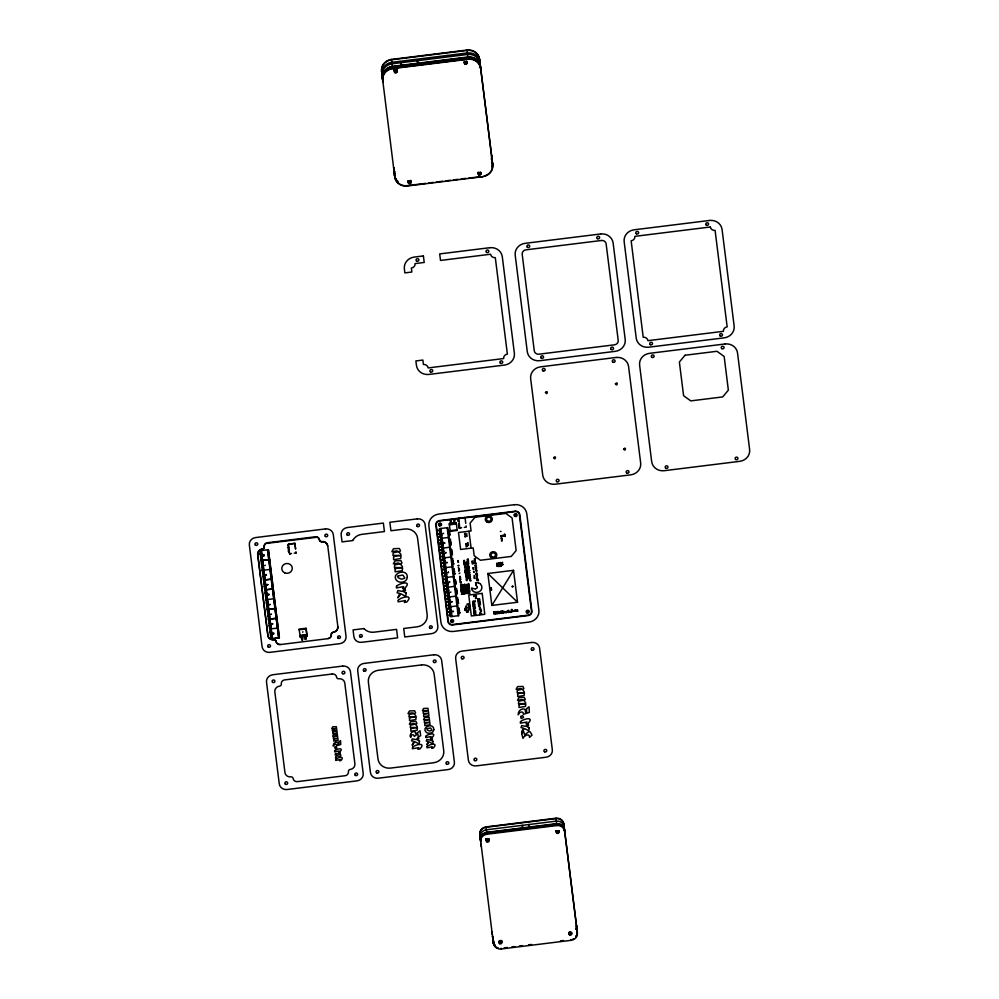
<?xml version="1.0" encoding="UTF-8"?>
<svg xmlns="http://www.w3.org/2000/svg" width="999" height="999" viewBox="0 0 999 999"><rect width="100%" height="100%" fill="white"/><g stroke="black" fill="none" stroke-linecap="round" stroke-linejoin="round"><path stroke-width="1.5" d="M464.61 589.447L465.834 589.273L464.61 589.472M477.023 577.397L477.347 576.785L476.548 576.885M476.248 583.928L475.974 583.091M445.404 553.221L446.066 552.884M447.852 572.789L448.526 572.452M449.075 582.567L449.75 582.23M474.088 576.785L474.762 576.448M451.523 602.122L452.197 601.798M272.015 624.263L272.69 623.95L271.915 624.275M273.239 633.99L273.863 633.766L273.239 634.04M264.673 565.571L265.334 565.259M267.033 584.977L267.744 584.765M268.344 594.917L269.006 594.605M269.568 604.707L270.242 604.383L269.468 604.72M287.962 547.265L288.624 546.952L287.849 547.277M439.76 537.25L439.91 536.575L440.222 537.187M440.984 547.04L441.133 546.353L441.446 546.977M442.207 556.818L442.357 556.143L442.669 556.768M443.431 566.595L443.581 565.921L443.893 566.545M444.742 576.373L444.892 575.686L445.204 576.311M445.954 586.101L446.103 585.414L446.428 586.038M447.19 595.928L447.34 595.254L447.652 595.879M448.389 605.556L448.551 604.882L448.863 605.506M449.637 615.496L449.787 614.81L450.099 615.434M480.132 609.465L480.294 608.778L480.606 609.402M479.595 614.572L479.745 613.898L480.057 614.522M481.006 611.038L481.168 610.352L481.481 610.976M480.806 613.761L481.131 614.385L481.281 613.711M500.924 535.539L501.486 535.476M501.973 563.099L502.622 562.924M500.936 611.987L501.548 611.95M509.865 611.238L510.439 611.163M513.498 611.438L514.073 611.376M516.858 609.927L517.507 609.752M516.982 610.439L517.594 610.401M496.69 563.661L497.34 563.711M470.042 580.931L470.954 580.869M268.244 594.929L268.968 594.642M475.137 596.153L475.049 595.491M463.161 593.244L464.123 593.056M305.195 638.324L305.219 637.837M459.89 578.683L459.715 578.921M268.244 594.155L268.943 593.993M467.345 604.707L467.619 604.67M468.269 612.062L468.531 612.025M450.499 541.695L450.162 541.733M454.17 571.041L453.846 571.078M458.953 571.166L458.778 571.416M504.932 535.202L504.408 535.077M464.323 561.301L464.61 561.6M465.184 565.734L464.398 565.546M468.768 563.074L467.744 563.336M467.42 569.979L466.72 569.68M468.806 566.57L468.206 566.645M466.908 577.534L465.846 577.147M467.182 579.682L466.121 579.295M467.057 580.694L466.271 580.506M468.319 577.572L467.669 577.235M475.499 563.074L476.223 563.436L474.762 563.111L475.561 563.511M470.379 579.57L469.73 579.22M475.636 573.851L476.96 573.051M476.835 579.183L477.047 579.795L477.372 579.12M445.691 552.584L445.704 552.397M466.496 545.267L465.971 545.142M464.735 562.961L464.036 562.662M472.952 562.262L472.24 562M474.513 560.551L474.725 561.163L475.037 560.489M491.62 590.297L490.909 590.034M499.1 611.962L499.725 611.6M506.318 611.7L506.418 612.737M503.146 535.414L502.622 535.289M464.647 570.392L465.634 569.792M466.995 571.403L467.594 571.328M467.27 576.898L468.269 576.311M469.305 575.024L469.955 575.362M475.374 561.013L474.438 560.564M477.559 578.458L476.885 577.922L476.76 578.558M468.444 607.929L469.43 607.33M467.532 611.613L468.194 611.213M444.605 542.857L444.093 542.732M458.666 523.663L458.691 523.876M459.278 526.136L458.578 525.874M459.465 527.572L458.753 527.31M452.747 559.103L453.009 558.816M448.464 571.99L448.151 572.177M465.372 534.915L464.66 534.665M465.459 537.025L464.935 536.9M465.546 536.351L464.835 536.088M458.017 565.609L458.678 565.209M457.892 598.026L457.23 598.164M453.346 611.263L452.634 611.013M472.702 561.688L472.177 561.563M473.101 563.498L472.39 563.249M458.966 608.016L458.454 607.892M473.976 577.809L474.637 577.41M464.772 609.44L465.434 609.04M477.709 579.645L476.773 579.195M475.561 611.488L475.849 611.363M465.422 572.989L466.083 573.339M300.399 637.012L299.013 629.133L306.106 628.246L307.093 636.163L300.1 636.912M477.272 587.662L477.06 587.961A2.96 2.76 -6.6 0 1 475.636 588.711M491.845 605.431L513.536 570.317L487.849 573.501L491.845 605.431L517.532 602.247L513.536 570.317M475.649 585.202L475.911 584.802A3.359 3.134 -6.6 0 0 476.148 584.303M266.371 574.687L266.171 574.4M438.573 533.491L438.648 534.078M439.797 543.281L439.872 543.868M442.944 562.749L443.381 563.286M471.865 561.201L472.927 561.063M446.715 592.132L447.152 592.682M473.239 563.773L472.202 563.873M474.413 602.847L474.475 603.433M479.483 598.851L479.92 599.4M474.6 609.552L475.049 610.089M480.107 603.821L480.544 604.37M475.861 614.435L475.936 615.034M474.25 596.415L474.175 595.829M468.531 605.032L469.393 604.932M273.164 633.591L273.801 633.104L273.127 633.141M439.248 533.404L439.323 534.003M439.085 536.738L439.523 537.275M440.309 546.528L440.746 547.065M441.533 556.306L441.97 556.855M442.757 566.083L443.194 566.633M444.068 575.861L444.505 576.398M445.279 585.576L445.729 586.126M460.502 578.196L459.84 578.309M446.516 595.416L446.953 595.966M467.37 574L468.269 573.938M499.7 611.863L499.163 612.499L499.725 612.137M447.714 605.044L448.164 605.581M448.963 614.984L449.4 615.521M465.534 608.141L464.872 608.254M465.746 610.164L465.109 610.239M466.908 609.19L466.233 609.24M473.738 602.934L473.813 603.521M473.951 604.582L474.026 605.182M479.433 608.953L479.508 609.54M480.694 608.791L480.769 609.39M480.332 610.526L480.781 611.063M476.461 596.203L476.373 595.554M263.399 555.919L264.148 555.794L263.486 556.106M267.045 584.952L267.744 584.865M270.717 614.298L271.466 614.173L270.791 614.485M475.874 570.916L476.436 571.665L477.085 570.829M501.186 537.649L501.76 537.587M463.823 560.988L464.46 560.389M461.126 585.202L461.488 586.051M464.26 590.309L461.938 590.584M458.553 569.33L459.378 568.656M459.09 573.638L459.915 572.976M459.852 579.695L460.676 579.033M459.94 580.382L460.764 579.707M258.279 552.909L258.242 552.31M437.862 530.781L437.724 530.457M439.023 540.609L438.948 540.234M440.309 550.349L440.172 550.024M441.533 560.127L441.396 559.79M442.782 569.929L442.707 569.555M444.068 579.657L443.931 579.333M445.304 589.51L445.154 589.185M302.485 639.922L302.197 639.472M446.428 599.075L446.353 598.701M447.739 608.978L447.602 608.641M480.082 612.837L480.007 612.462M506.406 612.387L507.042 612.375M288.948 550.374L288.174 549.8M288.399 550.224L289.036 550.624M267.008 584.54L267.757 584.552M451.111 549.313L451.835 549.388M446.541 562.35L447.265 562.425M302.572 638.024L301.361 637.861L302.61 637.961M465.372 589.66L465.322 589.972M461.788 589.223L461.95 590.047M451.073 519.817L450.062 520.279L451.148 520.467M459.115 524.55L458.441 524.85L459.165 524.987M465.209 533.329L464.535 533.641L465.259 533.766M465.846 544.143L466.521 543.843L465.796 543.706M466.783 545.916L466.108 546.228L466.833 546.353M464.21 564.06L465.222 563.611L464.123 563.411M465.609 566.733L464.597 567.182L465.684 567.382M466.658 575.162L465.659 575.611L466.745 575.811M466.87 576.411L466.071 576.123M517.694 610.951L517.02 611.263L517.744 611.388M288.424 551.548L289.111 551.236M304.945 637.25L306.006 636.788L305.269 637.287L306.169 637.512L304.957 637.399M473.826 601.211L474.3 601.748M480.482 614.148L480.257 614.185M466.471 589.685L468.893 588.336L467.395 588.224M461.55 588.736L460.826 589.672M468.007 589.123L467.282 589.385M302.56 640.072L301.698 640.009L302.11 639.397M468.606 588.898L469.393 587.936L467.47 587.737M502.047 539.348L501.398 539.835L502.11 539.91M467.994 585.364L466.446 585.689M475.437 582.767L475.961 583.079M463.386 592.419L461.463 594.105M289.248 551.935L288.649 552.322M306.193 638.386L305.294 638.423M475.724 582.692L476.236 582.617A5.395 5.032 -6.6 0 1 477.31 582.617L478.359 582.829M461.75 588.686L464.06 588.399L462.974 589.06M461.75 586.051L462.862 586.438A1.911 1.786 -6.6 0 0 463.261 586.251L463.299 584.59M462.1 584.378L461.001 584.652A1.349 1.261 -6.6 0 0 460.576 584.964L460.789 586.388M466.058 587.062L467.37 586.638L466.645 586.238M462.724 589.098L462.137 589.173M463.261 594.155L464.185 593.331M463.848 594.08L464.76 593.943L463.798 592.37M468.444 593.518L470.054 593.306L468.618 592.095L469.83 591.42L466.658 591.82L468.119 592.157L467.07 593.681M382.904 82.205L381.606 71.229A11.276 10.514 -6.6 0 1 391.483 59.403L467.033 50.037A11.276 10.514 -6.6 0 1 479.532 59.091L491.658 155.969A11.276 10.514 -6.6 0 1 491.483 159.403M382.667 80.469A11.276 10.514 -6.6 0 1 392.557 68.644L468.106 59.278A11.276 10.514 -6.6 0 1 480.606 68.332L479.532 59.091M402.822 185.377A11.276 10.514 -6.6 0 0 407.205 185.639L425.711 183.354M428.796 182.967L433.416 182.392M436.501 182.005L442.669 181.244M445.754 180.869L450.374 180.295M453.459 179.907L458.091 179.333M461.176 178.958L465.796 178.384M468.881 177.997L482.804 176.661L407.255 186.026A11.276 10.514 -6.6 0 1 394.755 176.973L381.606 71.229M457.692 518.831L458.391 518.743M454.757 520.491L453.783 521.178M458.578 520.204L457.904 520.541M450.299 522.227L451.098 522.127M458.703 521.228L457.992 521.216M289.423 553.221L290.297 553.858L289.598 553.858L288.436 544.18L294.905 543.344L295.592 549.125L294.955 543.369M288.524 544.205L294.88 543.419M449.388 524.8L456.381 523.938M268.306 549.687L259.852 550.774L270.954 638.885L279.258 637.724L268.381 549.75L279.408 637.774L272.34 638.711M260.027 551.048L261.276 550.886M260.04 551.173L261.301 551.023M439.523 528.971L440.921 528.796M258.304 552.647L258.242 553.034M461.613 527.734L459.79 527.959L458.591 518.369L465.034 517.569L465.746 523.314M464.335 527.397L466.233 527.16L466.071 525.924M458.853 528.121L460.402 528.009M260.352 553.658L261.613 553.496M260.364 553.783L261.626 553.633M439.847 531.58L441.246 531.406M288.973 550.536L288.636 550.574M260.427 554.308L261.688 554.145M448.826 530.993L449.15 530.944M450.124 530.669L457.117 529.807M260.452 554.433L261.701 554.283M439.935 532.23L441.333 532.055M448.863 531.293L449.562 531.206M448.938 531.955L449.275 531.905M263.386 555.344L264.036 555.269M448.988 532.355L449.687 532.267M443.631 533.316L442.957 533.653M260.751 556.918L262.038 556.893M440.259 534.84L441.658 534.665M289.685 553.796L291.496 553.496M294.218 553.159L296.116 552.996M260.839 557.567L262.1 557.417M260.851 557.692L262.113 557.542M440.347 535.489L441.745 535.314M450.062 535.252L449.325 535.027M467.082 533.966L466.371 533.891M261.164 560.177L262.437 560.152M440.671 538.099L439.485 528.646L447.877 527.609L458.891 615.646L450.499 616.683L440.709 538.436L442.07 537.924L440.884 528.471M261.201 560.501L269.455 559.477M261.226 560.626L269.48 559.615M440.709 538.436L449.1 537.387M466.296 535.264L466.57 535.227M261.251 560.826L262.525 560.801M440.746 538.761L442.145 538.586M501.061 531.493L500.337 531.418M466.645 536.138L467.345 536.051M441.071 541.371L442.47 541.196M261.651 564.085L262.937 564.06M441.158 542.02L442.557 541.845M450.049 540.771L450.374 540.734M450.087 541.083L450.786 540.996M440.884 543.081L440.559 543.718M450.212 542.145L450.911 542.057M503.384 535.664L502.722 536.001L503.434 536.038M444.842 543.106L444.18 543.444M261.988 566.695L263.237 566.545M262 566.833L263.261 566.67M441.483 544.63L442.882 544.455M441.558 545.279L442.957 545.104M468.181 542.707L467.457 542.632M451.286 545.029L450.549 544.817M467.395 543.993L467.657 543.968M468.381 544.255L467.657 544.18M262.387 569.954L263.649 569.805M262.412 570.092L263.661 569.929M441.883 547.889L443.281 547.714M262.425 570.279L270.704 569.393M441.933 548.214L450.324 547.177M262.475 570.604L263.736 570.454L262.487 570.741M441.97 548.538L443.369 548.364M262.799 573.214L264.073 573.189M442.295 551.148L443.693 550.973M262.874 573.863L264.136 573.713M451.273 550.561L451.598 550.511M262.899 574L264.161 573.838M442.382 551.798L443.781 551.623M451.311 550.861L452.01 550.786M451.386 551.523L451.723 551.473M266.308 574.825L265.896 574.862M441.783 552.897L442.157 553.234M451.436 551.923L452.135 551.835M263.212 576.473L264.485 576.448M442.707 554.408L444.105 554.233M263.286 577.135L264.56 577.11M442.782 555.057L444.18 554.882M452.51 554.82L451.773 554.595M263.611 579.732L264.872 579.582M263.636 579.87L264.885 579.707M443.106 557.667L444.505 557.492M263.661 580.069L271.915 579.045L263.674 580.194M443.156 557.991L451.548 556.955M263.711 580.519L264.972 580.369M443.194 558.316L444.592 558.154M264.023 583.004L265.284 582.842M264.036 583.129L265.297 582.966M443.519 560.926L444.917 560.751M264.111 583.653L265.359 583.491M452.497 560.327L452.822 560.289M264.123 583.778L265.384 583.628M443.606 561.575L445.005 561.413M452.535 560.639L453.234 560.551M452.609 561.288L452.947 561.251M475.586 558.404L474.238 558.953L475.062 558.466M442.669 562.712L442.382 563.386M458.354 560.676L457.679 560.739M452.659 561.7L453.359 561.613M458.391 561.026L457.717 561.076M447.29 562.674L446.628 562.999M474.363 559.939L475.299 559.827M264.435 586.263L265.684 586.101M264.448 586.388L265.709 586.238M443.931 564.185L445.329 564.01M458.566 562.387L457.842 562.325M264.51 586.913L265.771 586.75M463.986 562.25L464.585 562.599M264.523 587.037L265.784 586.888M444.006 564.847L445.404 564.672M468.631 561.9L467.52 561.575M464.085 563.086L464.785 562.999M453.733 564.585L452.997 564.373M264.835 589.522L266.109 589.497M264.885 589.847L273.139 588.823M444.343 567.444L445.741 567.282M458.991 565.809L458.266 565.734M264.897 589.972L273.152 588.948M444.38 567.782L452.772 566.733M467.207 564.997L466.096 564.66M264.922 590.172L266.196 590.147M444.418 568.106L445.816 567.932M476.436 565.109L475.012 565.097M458.266 567.594L458.529 567.569M500.099 562.612L500.799 562.524M502.547 562.275L501.96 562.724M467.807 566.695L468.856 566.558M467.457 567.045L466.458 567.12M496.59 563.386L497.29 563.299M468.219 567.107L468.918 567.02M459.315 568.443L458.603 568.381M444.742 570.716L446.141 570.541M468.294 567.719L468.993 567.632M498.489 564.135L499.188 564.048M475.287 567.27L476.211 567.157M498.526 564.447L499.288 564.785L498.588 564.872M500.299 564.223L501.061 564.572L500.362 564.66M265.334 593.431L266.608 593.406M444.83 571.366L446.228 571.191M453.721 570.117L454.058 570.079M466.595 568.656L467.295 568.581M469.405 568.144L468.331 568.044M472.727 567.807L472.989 567.769M453.758 570.429L454.458 570.342M467.719 569.093L466.633 568.993M476.773 567.844L475.337 567.707M443.981 572.477L443.693 573.139M453.896 571.49L454.595 571.403M475.449 568.631L476.411 568.706L475.524 569.193M444.43 572.827L444.667 573.051M466.77 570.104L467.47 570.017M473.176 569.48L473.876 569.405M466.096 570.641L465.034 570.629M265.659 596.041L266.92 595.879M265.672 596.166L266.933 596.016M445.154 573.975L446.553 573.801M464.81 571.703L465.821 571.291L465.209 571.653M265.734 596.69L266.995 596.54M265.759 596.828L267.008 596.665M445.229 574.625L446.628 574.45M464.922 572.577L465.934 572.177L465.322 572.527M465.322 573.001L466.021 572.914M454.957 574.375L454.22 574.15M469.992 572.802L468.918 572.702M474.25 572.415L473.988 572.439M266.059 599.3L267.32 599.138M266.084 599.425L267.345 599.275M445.566 577.235L446.965 577.06M266.109 599.625L274.375 598.738M445.604 577.559L453.996 576.523M468.793 574.612L469.805 574.2L469.193 574.562M467.395 575.037L468.444 574.912M445.641 577.884L447.04 577.709M469.205 575.037L469.905 574.949M459.615 576.448L460.314 576.361M476.186 574.475L477.122 574.363M465.746 576.311L466.446 576.223M467.52 576.023L468.456 575.436L468.019 575.961M477.672 575.049L476.236 574.912M473.951 575.636L474.65 575.549M459.765 577.634L460.464 577.547M460.502 577.909L459.79 577.909M470.467 576.573L469.393 576.573M266.471 602.559L267.744 602.534M467.719 577.647L468.419 577.559M445.966 580.494L447.365 580.319M467.782 578.121L468.481 578.034M266.558 603.209L267.807 603.059M454.945 579.895L455.282 579.857M266.571 603.346L267.832 603.184M446.053 581.143L447.452 580.968M469.605 578.196L470.304 578.109M454.982 580.207L455.681 580.119M467.857 578.721L468.906 578.596M470.716 578.621L469.642 578.521M474.275 578.309L474.975 578.221M455.069 580.856L455.394 580.819M445.204 582.255L444.917 582.917M455.119 581.268L455.819 581.181M476.236 578.633L477.634 578.458M469.78 579.645L470.479 579.557M445.517 582.867L445.604 582.205M460.039 581.73L460.739 581.643M266.883 605.819L268.157 605.794M446.378 583.753L447.777 583.578M461.014 581.98L460.302 581.98M461.063 582.355L460.339 582.28M266.958 606.468L268.232 606.443M476.948 580.556L478.346 580.382M446.453 584.403L447.864 584.228M460.439 583.029L461.138 582.941M456.193 584.165L455.444 583.94M267.282 609.078L268.544 608.928M267.307 609.215L268.569 609.053M446.79 587.012L448.189 586.838M267.332 609.402L275.587 608.379M267.345 609.54L275.599 608.516M446.828 587.337L455.219 586.301M465.971 584.939L468.506 584.627C469.293 586.713 468.706 581.905 468.444 584.115L465.759 584.702M267.37 609.727L268.644 609.702M446.865 587.662L448.264 587.487M462.425 585.976L463.224 585.414L462.549 584.927M267.695 612.337L268.956 612.187M267.707 612.474L268.968 612.312M447.19 590.272L448.588 590.097M267.782 612.999L269.043 612.837M267.794 613.124L269.056 612.974M447.277 590.921L448.676 590.746M456.168 589.685L456.506 589.635M464.71 588.698L465.659 587.849L464.585 588.686M456.206 589.997L456.905 589.909M456.293 590.646L456.618 590.596M462.699 589.972L462.013 590.047M462.949 589.934L464.298 590.284M456.343 591.046L457.043 590.958M450.974 592.007L450.299 592.345M268.107 615.596L269.368 615.446M491.358 587.999L490.646 587.924M268.119 615.734L269.38 615.571M447.602 593.531L449.001 593.356M490.709 588.448L491.383 588.211M268.182 616.258L269.443 616.096M268.207 616.383L269.468 616.233M447.689 594.18L449.088 594.018M491.458 588.736L490.734 588.673M512.824 586.513L512.162 586.85L512.874 586.888M457.417 593.943L456.668 593.718M268.519 618.868L269.792 618.831M268.556 619.193L276.81 618.169M448.014 596.79L449.413 596.615M268.569 619.318L276.823 618.294M448.052 597.115L456.443 596.078M268.594 619.517L269.855 619.355M268.606 619.642L269.867 619.492M448.089 597.439L449.488 597.277M475.711 595.953L475.674 595.641M268.918 622.127L270.192 622.102M448.414 600.049L449.812 599.875M457.367 599.25L457.704 599.213M269.006 622.777L270.279 622.752M457.405 599.562L458.104 599.475M448.501 600.711L449.9 600.536M476.473 597.777L476.148 598.413M457.492 600.212L457.817 600.174M457.542 600.624L458.241 600.536M479.208 598.826L478.883 599.462M269.33 625.386L270.592 625.224M269.343 625.511L270.604 625.362M448.826 603.309L450.224 603.146M448.913 603.97L450.312 603.796M473.563 601.211L473.638 601.86M474.862 601.048L474.937 601.698M479.42 600.486L479.095 601.123M458.616 603.508L457.867 603.284M480.094 601.061L479.72 600.724M479.632 602.135L479.408 602.822M269.742 628.646L270.991 628.483M466.945 604.158L467.544 604.083M269.755 628.771L271.016 628.621M449.238 606.58L450.636 606.405M479.945 602.759L480.019 602.085M269.78 628.97L278.047 628.071M449.275 606.905L457.667 605.856M449.313 607.23L450.711 607.055M475.037 604.383L474.75 605.057M465.846 606.193L466.545 606.106M468.568 606.068L469.617 605.943M466.595 606.455L465.884 606.443M474.575 606.131L474.25 606.768M466.009 607.404L466.758 607.754L466.058 607.842M468.693 607.042L469.63 606.455L469.193 606.992M270.142 631.905L271.403 631.743M270.167 632.03L271.416 631.88M449.637 609.84L451.036 609.665M467.282 607.679L467.607 607.629M270.23 632.554L271.491 632.404M458.616 609.19L458.941 609.153M270.242 632.692L271.503 632.529M449.725 610.489L451.123 610.314M458.653 609.502L459.353 609.415M464.71 608.878L465.409 608.791M468.843 608.254L469.555 608.316L468.893 608.678M474.787 607.779L474.575 608.466M475.449 607.704L475.162 608.366M299.2 629.745L306.081 629.02M458.728 610.152L459.065 610.114M468.956 609.14L469.655 609.053M458.778 610.551L459.478 610.476M453.421 611.575L452.747 611.912M469.031 609.752L470.079 609.615M465.859 610.526L465.147 610.526M467.107 610.514L466.833 610.551M270.554 635.164L271.828 635.139M450.049 613.099L451.448 612.924M270.642 635.814L271.915 635.789M450.137 613.748L451.536 613.573M466.545 611.788L467.307 612.137L466.608 612.225M459.852 613.448L459.115 613.224M475.736 612.712L475.974 612.936M270.966 638.423L272.215 638.274M270.979 638.561L272.24 638.398M450.462 616.358L451.86 616.183M299.937 635.614L306.793 634.765M299.962 635.739L306.818 634.889M511.388 609.502L512.087 609.415M497.902 611.388L497.252 611.85M500.774 611.188L501.473 611.101M475.611 614.41L475.324 615.072M507.892 610.439L508.591 610.352M497.29 612.162L497.989 612.075M501.535 611.638L500.799 611.413M493.781 612.949L494.48 612.862L493.731 612.574M506.218 611.438L506.918 611.351M493.818 613.249L494.517 613.161M495.591 613.036L496.266 612.787L495.604 613.698M497.365 612.812L498.051 612.574L497.377 613.473M515.834 610.489L515.172 610.951M502.734 612.399L503.434 612.312M502.772 612.712L503.521 613.061L502.822 613.149M508.091 612.05L508.853 612.399L508.154 612.487M515.521 611.313L515.884 611.176M493.931 614.148L494.63 614.073M495.704 613.935L496.403 613.848M497.477 613.711L498.176 613.623M499.263 613.498L499.962 613.411M501.036 613.274L501.735 613.186M505.294 612.837L504.557 612.612M511.7 612.05L512.037 612M563.773 823.875L564.622 831.205A7.043 6.568 -6.6 0 0 556.805 825.561L486.863 834.227A7.043 6.568 -6.6 0 0 480.681 841.62L479.832 834.277A7.043 6.568 -6.6 0 1 486.014 826.897L555.956 818.218A7.043 6.568 -6.6 0 1 563.773 823.875L576.848 928.508A7.043 6.568 -6.6 0 1 576.898 929.37M504.183 947.851L507.217 947.477M511.788 946.915L514.822 946.54M519.393 945.966L522.427 945.591M528.508 944.842L531.555 944.467M560.451 940.883L563.486 940.509M479.832 834.277L493.419 943.343A7.043 6.568 -6.6 0 0 501.223 948.988L571.178 940.321A7.043 6.568 -6.6 0 0 577.36 932.929L576.51 925.598A7.043 6.568 -6.6 0 1 575.973 928.97M462.187 594.293L461.488 594.305M305.257 637.824L306.268 638.299M301.523 638.473L302.685 638.91M302.66 639.06L301.498 638.636M466.333 587.287L469.218 586.5M466.62 591.233L469.755 590.846C469.855 589.11 467.944 590.072 467.932 590.559L466.421 589.86L466.57 591.096M280.344 644.43L280.182 644.442A3.946 3.684 -6.6 0 1 275.986 641.42A2.023 1.886 -6.6 0 0 273.738 639.785A5.37 5.007 -6.6 0 1 267.907 636.101L257.667 554.657A5.432 5.057 -6.6 0 1 262.362 548.975A2.048 1.911 -6.6 0 0 263.948 547.927L264.148 546.815A3.896 3.634 -6.6 0 1 267.607 542.707L315.347 536.788A3.946 3.684 -6.6 0 1 319.543 539.947L319.63 540.309A2.023 1.886 -6.6 0 0 321.79 541.57A5.382 5.02 -6.6 0 1 327.759 545.966L337.862 626.71A5.432 5.057 -6.6 0 1 333.167 632.379A2.048 1.911 -6.6 0 0 331.393 634.54A3.896 3.634 -6.6 0 1 327.934 638.661L280.195 644.58A3.809 3.546 -6.6 0 1 276.124 641.383L275.637 640.334A2.173 2.023 -6.6 0 0 273.751 639.647A5.245 4.883 -6.6 0 1 267.919 635.376L257.804 554.645A5.307 4.958 -6.6 0 1 257.992 552.672L259.091 550.799A5.307 4.958 -6.6 0 1 262.425 549.088A2.185 2.035 -6.6 0 0 263.836 548.326L264.061 547.989A2.185 2.035 -6.6 0 0 264.285 546.828A3.759 3.496 -6.6 0 1 265.859 543.468L317.232 537.212A3.809 3.559 -6.6 0 1 319.405 539.972A2.16 2.023 -6.6 0 0 321.79 541.708M475.024 588.761L475.087 588.761A3.884 3.621 -6.6 0 0 475.536 588.723M461.7 586.625L461.001 586.5M461.763 590.584L460.851 589.885M474.65 588.748L474.388 588.736A5.295 4.933 -6.6 0 1 472.09 587.974M468.356 585.327L469.13 585.926M466.221 587.612L467.32 587.724L466.421 587.637M288.424 551.635L289.161 551.773M464.972 570.117L465.696 570.267M476.061 573.476L477.035 573.676M467.594 576.623L468.319 576.773M468.768 607.654L469.493 607.804M466.595 586.226L465.934 586.038M499.075 563.399L498.489 563.848M496.79 564.685L497.377 564.235M512.175 610.377L511.588 610.826M508.016 611.088L508.591 610.639M472.827 601.61L472.527 601.336M479.495 604.308L479.632 603.821M479.695 605.968L479.845 605.469M474.9 606.555L475.049 606.068M447.29 602.147L447.427 601.648M474.862 611.613L475 611.126M475.074 613.261L475.212 612.774M302.734 632.242L302.947 631.743M441.108 553.458L441.246 552.971M446.103 592.619L446.241 592.132M288.062 547.976L288.748 547.952L288.037 547.927M287.687 545.279L288.449 545.491L287.637 545.367M463.761 560.476L464.523 560.901M479.695 583.428L479.345 583.229A5.295 4.933 -6.6 0 0 478.346 582.804M475.861 585.451L476.336 585.801A10.614 9.903 -6.6 0 1 476.935 586.313L477.36 586.925M453.608 568.968L454.233 568.568M501.635 541.196L502.222 540.771M501.198 566.008L500.624 566.458M451.536 601.623L452.16 601.548M302.36 637.649L301.548 637.999M466.233 546.965L466.858 546.565M464.785 568.294L465.734 567.707M449.038 582.005L449.662 581.605M456.056 588.561L456.73 588.511M272.652 623.676L272.003 623.726M504.57 535.876L505.169 535.464M497.015 566.458L497.602 566.008M512.125 586.288L512.749 585.889M450.299 521.428L451.186 520.791M479.995 583.628L480.594 584.153A5.295 4.933 -6.6 0 1 474.175 591.908L473.926 591.758A5.42 5.057 -6.6 0 1 473.264 591.321L472.215 590.197A5.42 5.057 -6.6 0 1 471.603 588.998M487.849 573.501L517.532 602.247M468.519 569.105L469.068 568.668M477.222 575.736L476.486 576.323M468.094 565.809L468.656 565.359M466.396 566.695L466.958 566.246M465.534 574.25L466.083 573.813M454.845 521.528L454.308 521.728M467.307 559.415L468.181 558.741M465.871 562.512L466.758 561.825M468.256 610.102L467.669 610.564M458.254 600.911L457.667 601.361M459.49 610.851L458.903 611.301M498.838 566.67L499.425 566.221M473.663 567.969L473.076 568.431M474.075 571.266L473.489 571.715M449.7 532.642L449.113 533.091M450.924 542.432L450.337 542.882M452.147 552.21L451.573 552.659M453.371 561.987L452.797 562.437M454.607 571.778L454.021 572.227M455.831 581.555L455.219 582.642M457.055 591.333L456.468 591.783M502.847 564.697L502.26 565.147M500.799 562.799L500.212 563.261M514.023 610.751L513.436 611.201M503.309 611.663L502.722 612.112M468.668 586.063L467.757 586.313M471.64 589.023L471.653 589.048A6.331 5.907 -6.6 0 1 471.516 588.586L471.466 588.286M466.183 588.074L466.97 588.96L466.371 589.572M464.922 587.25L464.81 585.801M464.947 587.362L464.585 584.065L464.747 585.814M465.734 593.643L465.372 590.347L465.534 592.095M469.155 586.038L469.23 586.663M482.804 176.661A11.276 10.514 -6.6 0 0 492.682 164.835L479.87 62A11.276 10.514 -6.6 0 0 467.37 52.959L391.82 62.313A11.276 10.514 -6.6 0 0 381.943 74.138M577.36 932.929L564.398 829.307A7.043 6.568 -6.6 0 0 556.593 823.663L486.638 832.329A7.043 6.568 -6.6 0 0 480.457 839.722M512.137 609.79L511.438 609.877M512.287 611.001L511.588 611.088M505.194 612L504.495 612.087M529.233 827.359L528.871 824.537L529.17 827.06M522.714 828.171L522.352 825.336L522.652 827.871M491.108 587.862L491.233 588.861M478.296 580.007L478.396 580.756M481.605 613.661L481.693 614.323M480.881 612.737L480.407 612.137M479.483 607.205L479.557 607.854M477.784 599L477.859 599.65M477.984 600.661L478.071 601.311M478.196 602.31L478.271 602.971M478.396 603.97L478.484 604.62M478.608 605.631L478.696 606.281M468.981 531.218L471.103 548.164M475.861 598.513L475.512 597.889L475.462 598.563M475.262 600.998L475.337 601.648M473.751 595.879L473.826 596.528M468.469 560.651L467.42 560.776M472.739 602.996L472.814 603.646M472.939 604.645L473.026 605.294M473.151 606.306L473.226 606.955M473.351 607.966L473.439 608.616M473.563 609.615L473.638 610.264M473.776 611.276L473.851 611.925M473.976 612.924L474.063 613.586M474.188 614.585L474.263 615.234M467.045 563.736L465.996 563.861M466.371 578.084L466.458 578.821M459.59 527.422L459.665 528.096M455.869 522.677L456.031 523.976M453.071 523.014L453.234 524.325M452.372 523.101L452.535 524.413M450.661 521.803L450.749 522.552M449.575 523.451L449.737 524.762M449.962 534.415L449.263 534.502M451.186 544.193L450.487 544.28M452.41 553.983L451.71 554.07M453.633 563.748L452.934 563.836M454.857 573.538L454.158 573.626M456.081 583.316L455.382 583.404M457.305 593.106L456.605 593.194M458.504 602.672L457.804 602.759M459.752 612.612L459.053 612.699M457.18 597.764L457.242 598.763M458.429 607.704L458.479 608.703M447.177 527.684L458.191 615.734M451.898 616.508L442.07 537.924M438.598 530.719L438.124 530.119M439.822 540.509L439.335 539.91M441.046 550.287L440.559 549.687M442.27 560.064L441.783 559.465M443.581 569.83L443.106 569.218M444.805 579.595L444.33 578.995M446.041 589.447L445.554 588.848M447.227 598.975L446.753 598.376M448.476 608.915L447.989 608.304M448.052 611.663L448.126 612.325M442.545 572.652L442.632 573.301M443.768 582.429L443.856 583.079M445.005 592.282L445.092 592.931M446.203 601.81L446.278 602.459M437.574 533.553L437.649 534.203M438.786 543.344L438.873 543.993M440.01 553.121L440.097 553.771M441.233 562.899L441.321 563.548M305.994 628.371L306.955 636.063M306.468 634.939L306.755 636.088M295.916 551.723L296.154 552.959M303.808 635.264L303.946 636.438M303.671 635.289L303.808 636.463M302.959 635.376L303.246 636.525M300.312 635.701L300.449 636.875M300.162 635.714L300.312 636.887M267.695 549.9L278.696 637.799L267.557 549.912M261.401 550.674L272.402 638.573M261.251 550.699L272.265 638.598M492.682 164.835L491.62 155.594A11.276 10.514 -6.6 0 1 491.446 159.016M571.091 939.559L571.178 940.321M467.033 50.037L468.106 59.278M555.956 818.218L556.805 825.561M501.136 948.238L501.223 948.988M486.014 826.897L486.863 834.227M391.483 59.403L392.557 68.644M493.419 943.343L492.569 936.001A7.043 6.568 -6.6 0 0 493.019 937.661M492.057 932.192L492.357 934.714M481.043 844.155L481.331 846.69M393.643 167.707L394.755 176.973M395.08 172.003A11.276 10.514 -6.6 0 1 394.742 171.391M394.193 170.117A11.276 10.514 -6.6 0 1 393.731 168.119M381.643 71.603A11.276 10.514 -6.6 0 1 391.533 59.79L467.082 50.425A11.276 10.514 -6.6 0 1 479.582 59.465M394.155 169.743A11.276 10.514 -6.6 0 1 393.681 167.732M491.958 158.504A11.276 10.514 -6.6 0 1 491.995 160.564M395.03 173.926A11.276 10.514 -6.6 0 1 394.018 170.642M480.044 63.524A11.276 10.514 -6.6 0 0 467.544 54.47L391.995 63.836A11.276 10.514 -6.6 0 0 382.118 75.662M492.132 160.027A11.276 10.514 -6.6 0 1 491.958 163.449M395.204 175.449A11.276 10.514 -6.6 0 1 394.193 172.165M480.556 67.944A11.276 10.514 -6.6 0 0 468.056 58.904L392.507 68.269A11.276 10.514 -6.6 0 0 382.629 80.095M492.644 164.46A11.276 10.514 -6.6 0 1 484.203 176.011M402.122 185.177A11.276 10.514 -6.6 0 1 394.705 176.598M480.419 172.315A1.411 1.311 -6.6 0 1 480.569 174.251A1.411 1.311 -6.6 0 1 478.496 174.251A1.411 1.311 -6.6 0 1 478.708 172.328M466.545 61.463A1.411 1.311 -6.6 0 1 466.695 63.399A1.411 1.311 -6.6 0 1 464.622 63.399A1.411 1.311 -6.6 0 1 464.835 61.463M480.382 66.434A11.276 10.514 -6.6 0 0 467.882 57.38L392.332 66.746A11.276 10.514 -6.6 0 0 382.455 78.571M492.47 162.937A11.276 10.514 -6.6 0 1 492.107 167.033M398.176 181.606A11.276 10.514 -6.6 0 1 397.639 181.144M397.14 180.644A11.276 10.514 -6.6 0 1 396.69 180.107M396.266 179.545A11.276 10.514 -6.6 0 1 395.542 178.359M395.005 177.085A11.276 10.514 -6.6 0 1 394.53 175.075M480.669 172.352A1.411 1.311 -6.6 0 1 478.059 172.352M408.116 181.019A1.411 1.311 -6.6 0 0 410.826 180.344A1.411 1.311 -6.6 0 1 408.067 180.644M466.783 61.488A1.411 1.311 -6.6 0 1 464.185 61.501M480.344 66.046A11.276 10.514 -6.6 0 0 467.844 57.005L392.295 66.371A11.276 10.514 -6.6 0 0 382.405 78.184M492.42 162.562A11.276 10.514 -6.6 0 1 492.07 166.658M396.216 179.171A11.276 10.514 -6.6 0 1 395.841 178.584M395.204 177.347A11.276 10.514 -6.6 0 1 394.493 174.7M466.558 61.414A1.411 1.311 -6.6 0 1 465.971 61.826M568.968 933.541A1.411 1.311 -6.6 0 0 570.791 934.252A1.411 1.311 -6.6 0 0 571.578 932.542A1.411 1.311 -6.6 0 1 568.881 932.791A1.411 1.311 -6.6 0 1 570.829 931.83M558.853 830.818A1.411 1.311 -6.6 0 1 557.517 832.629A1.411 1.311 -6.6 0 1 556.243 830.818M499.05 941.345A1.411 1.311 -6.6 0 1 501.211 940.796A1.411 1.311 -6.6 0 1 501.186 942.881A1.411 1.311 -6.6 0 1 499.025 942.344M564.535 830.456A7.043 6.568 -6.6 0 0 556.718 824.799L486.775 833.466A7.043 6.568 -6.6 0 0 480.594 840.858M577.272 932.179A7.043 6.568 -6.6 0 1 577.047 934.739M576.735 935.551A7.043 6.568 -6.6 0 1 575.799 937.037M573.701 938.735A7.043 6.568 -6.6 0 1 572.877 939.11M498.401 948.063A7.043 6.568 -6.6 0 1 496.715 947.414M495.954 946.94A7.043 6.568 -6.6 0 1 493.331 942.581M479.87 834.664A7.043 6.568 -6.6 0 1 486.051 827.272L556.006 818.606A7.043 6.568 -6.6 0 1 563.811 824.25M493.056 938.036A7.043 6.568 -6.6 0 1 492.607 936.388M576.548 925.973A7.043 6.568 -6.6 0 1 576.023 929.357M480.169 837.187A7.043 6.568 -6.6 0 1 486.351 829.807L556.293 821.128A7.043 6.568 -6.6 0 1 564.11 826.785M495.142 945.241A7.043 6.568 -6.6 0 1 494.542 944.592M494.043 943.88A7.043 6.568 -6.6 0 1 493.194 941.445M494.255 942.057A7.043 6.568 -6.6 0 1 492.907 938.91M577.135 931.031A7.043 6.568 -6.6 0 1 576.923 933.59M558.703 830.693A1.411 1.311 -6.6 0 1 556.093 830.693M570.978 932.941A1.411 1.311 -6.6 0 1 569.018 932.704M486.063 838.673A1.411 1.311 -6.6 0 0 487.437 840.159A1.411 1.311 -6.6 0 0 488.861 838.673A1.411 1.311 -6.6 0 1 487.475 840.546A1.411 1.311 -6.6 0 1 486.201 838.723M501.61 940.534A1.411 1.311 -6.6 0 1 499.075 941.508M558.841 830.731A1.411 1.311 -6.6 0 1 556.056 830.731M501.56 940.583A1.411 1.311 -6.6 0 1 500.774 942.294A1.411 1.311 -6.6 0 1 498.938 941.582M480.507 840.097A7.043 6.568 -6.6 0 1 486.688 832.704L556.63 824.038A7.043 6.568 -6.6 0 1 564.447 829.694M577.185 931.418A7.043 6.568 -6.6 0 1 576.96 933.978M576.236 935.564A7.043 6.568 -6.6 0 1 575.711 936.275M495.179 945.616A7.043 6.568 -6.6 0 1 493.244 941.82M327.909 638.536A3.759 3.496 -6.6 0 0 331.256 634.552A2.185 2.035 -6.6 0 1 333.142 632.255A5.295 4.933 -6.6 0 0 337.724 626.723M321.803 541.708A5.245 4.883 -6.6 0 1 327.622 545.991M332.779 731.668L332.779 733.578L337.175 732.891L336.351 726.698L332.729 726.81L331.718 728.646L335.914 728.608L332.555 729.32L332.367 730.918L336.139 730.981L332.779 731.668M333.716 739.135L333.716 741.046L338.112 740.359L337.287 734.165L333.666 734.277L332.655 736.113L336.85 736.088L333.491 736.8L333.304 738.398L337.075 738.461L333.716 739.135M393.581 556.58L393.581 559.677L400.711 558.566L401.099 555.831L399.687 555.968L400.936 554.52L399.175 552.235L400.474 550.799L399.388 548.501L393.494 548.688L391.845 551.673L396.665 550.899L398.676 551.623L393.219 552.772L392.907 555.369L399.038 555.481L393.581 556.58M395.104 568.731L395.104 571.828L402.235 570.716L402.622 567.969L401.211 568.119L402.46 566.67L400.699 564.385L401.985 562.949L400.911 560.651L395.017 560.839L393.369 563.811L398.189 563.049L400.199 563.761L394.742 564.922L394.43 567.519L400.562 567.619L395.104 568.731M409.54 717.856L409.54 720.579L415.796 719.605L416.133 717.195L414.885 717.319L415.984 716.058L414.435 714.048L415.572 712.786L414.622 710.776L409.465 710.938L408.017 713.548L412.237 712.886L413.998 713.511L409.215 714.522L408.941 716.807L414.323 716.895L409.54 717.856M410.876 728.508L410.864 731.231L417.12 730.257L417.457 727.846L416.221 727.971L417.32 726.71L415.771 724.7L416.908 723.438L415.959 721.428L410.801 721.59L409.353 724.2L413.574 723.538L415.334 724.163L410.552 725.174L410.277 727.459L415.659 727.547L410.876 728.508M423.676 714.297L423.676 716.595L428.946 715.771L427.972 708.316L423.613 708.453L422.39 710.664L427.435 710.626L423.401 711.475L423.176 713.398L427.709 713.473L423.676 714.297M424.8 723.288L424.8 725.574L430.07 724.762L429.095 717.307L424.737 717.444L423.514 719.642L428.571 719.605L424.525 720.466L424.3 722.389L428.833 722.464L424.8 723.288M517.694 693.718L517.682 696.503L524.1 695.504L524.45 693.031L523.176 693.156L524.3 691.857L522.714 689.797L523.888 688.511L522.914 686.438L517.607 686.613L516.121 689.298L520.467 688.598L522.265 689.248L517.357 690.284L517.082 692.632L522.602 692.719L517.694 693.718M519.055 704.645L519.055 707.442L525.474 706.443L525.824 703.97L524.55 704.095L525.674 702.796L524.088 700.736L525.249 699.45L524.275 697.377L518.981 697.539L517.494 700.224L521.828 699.537L523.638 700.174L518.731 701.223L518.444 703.558L523.963 703.658L519.055 704.645M545.491 392.432C547.39 396.278 548.439 389.173 545.491 392.432M553.646 457.642C555.556 461.488 556.593 454.383 553.646 457.642M615.434 383.766C617.345 387.6 618.381 380.507 615.434 383.766M623.601 448.976C625.511 452.809 626.548 445.716 623.601 448.976M338.873 744.23L338.199 744.655L337.849 742.382L335.751 742.17L333.678 743.718L333.154 746.103L335.14 744.118L336.276 744.355L336.738 745.754L340.746 744.442L340.534 740.596L338.886 741.907L338.873 744.23M526.598 712.1L525.611 712.699L525.099 709.377C521.765 707.479 517.532 711.388 518.294 714.822C518.731 712.05 523.626 710.301 523.476 714.322L529.345 712.412L529.033 706.78L526.623 708.691L526.598 712.1M410.801 737C408.928 737.437 411.014 729.682 415.222 731.955L415.796 733.853L420.079 730.781L420.641 735.751L418.231 736.763L417.857 733.766L414.335 736.4L413.561 734.889L412.212 734.839A1.873 1.748 -6.6 0 0 411.263 735.476L410.801 737M521.678 733.566L522.964 738.348C523.876 735.701 530.069 732.592 529.495 737.412L532.042 735.127L530.369 732.055A2.66 2.485 -6.6 0 0 528.696 731.755L524.55 734.902L523.788 731.718L521.678 733.566M438.948 524.325C440.721 528.259 442.02 521.141 438.948 524.325M451.024 620.829C452.797 624.75 454.095 617.644 451.024 620.829M514.497 514.96C516.271 518.893 517.569 511.775 514.497 514.96M526.585 611.463C528.359 615.384 529.657 608.279 526.585 611.463M334.715 750.811L334.59 751.822L339.073 751.023L338.436 752.21L339.91 751.947C344.505 747.052 336.126 748.875 334.715 750.811M335.776 759.365L335.664 760.389L340.147 759.59L339.51 760.776L340.984 760.514C345.579 755.619 337.2 757.442 335.776 759.365M396.541 586.276L396.353 587.936L403.633 586.625L402.597 588.561L404.995 588.136C412.737 579.67 398.613 583.528 396.541 586.276M398.276 600.199L398.089 601.848L405.369 600.536L404.345 602.484L406.743 602.047C414.473 593.581 400.362 597.439 398.276 600.199M412.55 747.302L412.387 748.75L418.781 747.614L417.869 749.312L419.98 748.938C426.76 741.508 414.373 744.892 412.55 747.302M425.861 736.275L425.724 737.499L431.106 736.525L430.344 737.961L432.117 737.649C437.637 731.755 427.56 733.953 425.861 736.275M427.147 746.565L427.01 747.789L432.392 746.827L431.63 748.263L433.404 747.939C438.923 742.057 428.858 744.243 427.147 746.565M520.504 721.715L520.342 723.201L526.898 722.027L525.961 723.776L528.121 723.388C535.089 715.759 522.377 719.23 520.504 721.715M437.912 533.603L438.311 534.09L437.912 533.603M439.135 543.394L439.535 543.881L439.135 543.394M440.359 553.171L440.759 553.658L440.359 553.171M441.583 562.949L441.983 563.436L441.645 562.874M442.894 572.702L443.294 573.189L442.894 572.702M444.118 582.479L444.518 582.966L444.118 582.479M445.354 592.332L445.754 592.819L445.354 592.332M446.541 601.86L446.94 602.347L446.541 601.86M478.121 599.05L478.521 599.537L478.121 599.05M478.334 600.711L478.733 601.198L478.334 600.711M478.533 602.372L478.933 602.859L478.596 602.297M478.746 604.02L479.145 604.507L478.746 604.02M478.958 605.681L479.358 606.168L478.958 605.681M340.671 754.982L340.384 756.98L337.462 755.506L335.489 757.929L336.725 755.207L335.077 754.819L335.527 753.446L338.324 753.97L339.947 752.222L340.197 753.408L339.21 754.245L340.671 754.982M406.218 593.056L405.769 596.303L401.024 593.918L397.802 597.839L399.812 593.431L397.14 592.807L397.864 590.571L402.41 591.42L405.045 588.573L405.469 590.496L403.846 591.858L406.218 593.056M419.518 741.046L419.118 743.893L414.96 741.795L412.137 745.242L413.898 741.37L411.563 740.821L412.2 738.86L416.171 739.61L418.481 737.112L418.856 738.798L417.432 739.997L419.518 741.046M433.017 741.283L432.692 743.693L429.17 741.92L426.798 744.829L428.284 741.558L426.311 741.096L426.848 739.447L430.207 740.072L432.155 737.974L432.467 739.397L431.268 740.396L433.017 741.283M529.22 727.809L528.821 730.731L524.537 728.583L521.64 732.117L523.451 728.146L521.053 727.584L521.703 725.574L525.786 726.348L528.159 723.776L528.546 725.511L527.085 726.735L529.22 727.809M439.298 530.357L439.298 530.357M440.522 540.134L440.522 540.134M441.745 549.925L441.745 549.925M442.969 559.69L442.969 559.69M444.28 569.455L444.28 569.455M445.504 579.22L445.504 579.22M446.74 589.085L446.74 589.085M447.927 598.601L447.927 598.601M448.401 611.713L448.788 612.2L448.401 611.713M449.175 608.541L449.175 608.541M473.076 603.046L473.476 603.533L473.139 602.971M473.289 604.695L473.688 605.182L473.339 604.632M473.489 606.356L473.888 606.843L473.489 606.356M473.701 608.016L474.1 608.503L473.763 607.941M473.913 609.665L474.313 610.152L473.913 609.665M474.113 611.326L474.513 611.813L474.113 611.326M474.325 612.986L474.725 613.473L474.375 612.911M474.525 614.635L474.925 615.122L474.525 614.635M479.832 607.255L480.232 607.742L479.882 607.18M481.58 612.362L481.58 612.362M407.292 577.322C406.568 584.44 394.056 583.728 395.392 575.961C397.977 570.916 407.692 570.204 407.292 577.322M433.816 729.645C433.279 734.914 424.026 734.39 425.012 728.646C426.923 724.912 434.103 724.375 433.816 729.645M334.852 747.24L335.177 748.638L336.8 747.901L336.201 746.603L334.852 747.24M520.716 716.495L521.191 718.531L523.563 717.457L522.689 715.559L520.716 716.495M449.225 533.966L449.925 534.128L449.225 533.966M450.449 543.756L451.148 543.918L450.512 543.681M451.673 553.533L452.372 553.696L451.735 553.458M452.897 563.311L453.596 563.473L452.897 563.311M454.12 573.101L454.82 573.264L454.12 573.101M455.344 582.879L456.043 583.041L455.344 582.879M456.58 592.657L457.267 592.819L456.58 592.657M457.767 602.235L458.466 602.397L457.829 602.16M459.016 612.162L459.715 612.337L459.016 612.162M265.909 575.224L266.021 575.137M500.986 536.326L501.685 536.488L500.986 536.326M501.248 538.436L501.948 538.598L501.248 538.436M496.903 565.559L497.589 565.721L496.903 565.559M498.726 565.771L499.425 565.933L498.726 565.771M500.511 565.559L501.198 565.721L500.511 565.559M502.147 564.248L502.847 564.41L502.147 564.248M504.458 611.55L505.157 611.725L504.458 611.55M509.927 612.012L510.626 612.175L509.927 612.012M515.097 610.014L515.796 610.177L515.147 609.952M465.946 563.061L466.995 563.311L465.946 563.061M467.37 559.977L468.419 560.227L467.37 559.977M504.582 536.251L505.282 536.426L504.707 536.151M453.658 519.78L454.707 520.029L453.658 519.78M305.157 639.248L306.119 639.185L305.17 639.223M458.841 569.979L459.515 570.029L458.841 569.979M263.336 554.707L264.023 554.745L263.349 554.682M449.9 539.348L450.586 539.448L449.925 539.31M465.909 544.418L466.595 544.455L465.946 544.38M467.832 545.304L468.519 545.404L467.882 545.229M472.365 562.712L473.039 562.749L472.39 562.674M501.486 540.297L501.573 540.222M500.262 563.598L500.949 563.698L500.262 563.598M490.834 589.16L491.52 589.273L490.834 589.16M465.334 564.535L464.285 564.672L465.334 564.535M467.207 567.832L466.483 567.782L467.207 567.832M468.531 563.998L467.819 563.948L468.531 563.998M467.569 570.766L466.858 570.716L467.569 570.766M468.244 573.276L467.17 573.226L468.244 573.276M469.705 570.479L469.031 570.367L469.705 570.479M469.555 572.152L468.831 572.102L469.555 572.152M470.204 577.372L469.505 577.447L470.204 577.372M470.579 580.307L469.855 580.244L470.579 580.307M469.405 604.308L468.344 604.258L469.405 604.308M474.662 561.8L475.524 562.137L474.725 561.725M475.187 565.958L476.086 566.158L475.187 565.958M475.674 569.867L476.585 570.067L475.674 569.867M493.693 611.975L494.38 612.075L493.693 611.975M495.516 612.125L496.191 612.175L495.516 612.125M502.609 611.151L503.296 611.263L502.659 611.088M508.054 611.425L508.741 611.525L508.116 611.351M504.345 534.365L505.032 534.403L504.383 534.328M498.364 562.887L499.063 562.986L498.426 562.812M353.321 539.597L352.809 540.559L342.033 541.895L341.159 534.927A7.043 6.568 -6.6 0 1 347.34 527.547L383.354 523.076L384.415 531.555L361.75 534.365A11.339 10.564 -6.6 0 0 353.321 539.597M475.049 517.22L470.104 523.126L471.078 530.956L458.491 532.517L460.614 549.462L473.201 547.902L474.188 555.731L480.432 560.252L511.213 556.443L516.158 550.524L512.075 517.919L505.831 513.399L475.049 517.22M685.039 355.244L679.37 362.025L683.591 395.704L690.759 400.886L722.689 396.928L728.358 390.159L724.15 356.468L716.982 351.286L685.039 355.244M398.289 575.874L397.54 576.51L398.264 577.759L401.211 579.07A6.856 6.394 -6.6 0 0 403.571 578.658L404.832 577.996L402.922 575.087L398.289 575.874M427.16 728.571L427.135 729.969L429.308 730.931A5.07 4.733 -6.6 0 0 431.056 730.631L431.993 730.144L430.581 727.984L427.16 728.571M528.746 615.072L452.597 624.55A3.846 3.584 -6.6 0 1 448.988 623.101A3.884 3.621 -6.6 0 1 448.339 621.465L436.226 524.637A3.846 3.584 -6.6 0 1 437.874 521.59A3.884 3.621 -6.6 0 1 439.635 520.954L515.521 511.563A3.834 3.571 -6.6 0 1 519.293 514.098L531.493 611.163A3.846 3.584 -6.6 0 1 528.746 615.072M423.401 255.931L414.248 257.068A11.276 10.514 -6.6 0 0 404.358 268.893L404.87 272.902L411.863 272.028L411.363 268.019A4.233 3.946 -6.6 0 0 415.06 263.586L424.213 262.45L423.401 255.931M489.797 247.702L439.685 253.921L440.509 260.439L490.609 254.221A4.233 3.946 -6.6 0 0 495.304 257.617L507.38 354.121A4.233 3.946 -6.6 0 0 503.671 358.554L428.134 367.919A4.233 3.946 -6.6 0 0 423.439 364.523L422.877 360.065L415.884 360.939L416.446 365.397A11.276 10.514 -6.6 0 0 428.946 374.438L504.495 365.072A11.276 10.514 -6.6 0 0 514.373 353.259L502.297 256.755A11.276 10.514 -6.6 0 0 489.797 247.702M600.624 233.966L525.074 243.331A11.276 10.514 -6.6 0 0 515.197 255.157L527.272 351.66A11.276 10.514 -6.6 0 0 539.772 360.701L615.322 351.336A11.276 10.514 -6.6 0 0 625.199 339.523L613.124 243.007A11.276 10.514 -6.6 0 0 600.624 233.966M709.577 220.454L634.028 229.82A11.276 10.514 -6.6 0 0 624.15 241.646L636.226 338.149A11.276 10.514 -6.6 0 0 648.726 347.202L724.275 337.837A11.276 10.514 -6.6 0 0 734.153 326.011L722.077 229.508A11.276 10.514 -6.6 0 0 709.577 220.454M601.435 240.484L525.899 249.85A4.233 3.946 -6.6 0 0 522.19 254.283L534.265 350.786A4.233 3.946 -6.6 0 0 538.961 354.183L614.497 344.817A4.233 3.946 -6.6 0 0 618.206 340.384L606.131 243.881A4.233 3.946 -6.6 0 0 601.435 240.484M710.389 226.985L634.852 236.351A4.233 3.946 -6.6 0 1 631.143 240.784L643.219 337.287A4.233 3.946 -6.6 0 1 647.914 340.671L723.451 331.318A4.233 3.946 -6.6 0 1 727.16 326.885L715.084 230.369A4.233 3.946 -6.6 0 1 710.389 226.985M616.083 357.467L540.534 366.833A11.276 10.514 -6.6 0 0 530.656 378.658L542.732 475.162A11.276 10.514 -6.6 0 0 555.232 484.203L630.781 474.837A11.276 10.514 -6.6 0 0 640.671 463.024L628.583 366.521A11.276 10.514 -6.6 0 0 616.083 357.467M725.037 343.968L649.487 353.334A11.276 10.514 -6.6 0 0 639.61 365.147L651.685 461.65A11.276 10.514 -6.6 0 0 664.185 470.704L739.735 461.338A11.276 10.514 -6.6 0 0 749.625 449.513L737.537 353.009A11.276 10.514 -6.6 0 0 725.037 343.968M514.298 504.707L438.748 514.073A11.276 10.514 -6.6 0 0 428.871 525.886L440.946 622.389A11.276 10.514 -6.6 0 0 453.446 631.443L528.995 622.077A11.276 10.514 -6.6 0 0 538.886 610.252L526.798 513.748A11.276 10.514 -6.6 0 0 514.298 504.707M325.487 528.908L255.532 537.574A7.043 6.568 -6.6 0 0 249.35 544.967L262.088 646.69A7.043 6.568 -6.6 0 0 269.905 652.347L339.847 643.668A7.043 6.568 -6.6 0 0 346.029 636.288L333.291 534.565A7.043 6.568 -6.6 0 0 325.487 528.908M417.295 518.868L389.872 522.265L390.934 530.744L404.995 529.008A11.401 10.627 -6.6 0 1 417.582 538.149L427.185 614.86A11.414 10.639 -6.6 0 1 417.245 626.81L403.708 628.496L404.77 636.975L431.668 633.641A7.043 6.568 -6.6 0 0 437.837 626.248L425.099 524.525A7.043 6.568 -6.6 0 0 417.295 518.868M515.122 511.226L439.572 520.591A4.233 3.946 -6.6 0 0 435.864 525.024L447.952 621.528A4.233 3.946 -6.6 0 0 452.634 624.924L528.184 615.559A4.233 3.946 -6.6 0 0 531.893 611.126L519.805 514.61A4.233 3.946 -6.6 0 0 515.122 511.226M456.218 522.627L449.225 523.501L450.212 531.318L457.205 530.457L456.218 522.627M262.837 563.274L261.576 563.436L262.849 563.411M263.324 567.195L262.063 567.345L263.336 567.32M266.508 592.619L265.247 592.782L266.521 592.757M267.407 599.8L266.146 599.949L267.42 599.924M463.411 587.125L460.689 587.974L463.486 587.637C464.298 589.785 463.686 584.84 463.411 587.125M482.192 593.394L468.731 595.054L471.341 615.971L484.802 614.298L482.192 593.394M270.667 625.874L269.405 626.036L270.692 626.011M271.079 629.145L269.817 629.295L271.091 629.27M363.998 628.571L353.059 629.919L353.896 636.65A7.043 6.568 -6.6 0 0 361.713 642.307L397.639 637.849L396.578 629.382L374.001 632.18A11.339 10.564 -6.6 0 1 364.523 629.145L363.998 628.571M531.793 642.457L461.838 651.123A7.043 6.568 -6.6 0 0 455.656 658.516L468.394 760.239A7.043 6.568 -6.6 0 0 476.211 765.883L546.153 757.217A7.043 6.568 -6.6 0 0 552.335 749.824L539.597 648.101A7.043 6.568 -6.6 0 0 531.793 642.457M342.657 666.083L272.702 674.762A7.043 6.568 -6.6 0 0 266.521 682.142L279.258 783.865A7.043 6.568 -6.6 0 0 287.075 789.522L357.03 780.856A7.043 6.568 -6.6 0 0 363.199 773.463L350.462 671.74A7.043 6.568 -6.6 0 0 342.657 666.083M433.853 654.782L363.898 663.448A7.043 6.568 -6.6 0 0 357.717 670.841L370.454 772.564A7.043 6.568 -6.6 0 0 378.271 778.221L448.226 769.555A7.043 6.568 -6.6 0 0 454.395 762.162L441.658 660.439A7.043 6.568 -6.6 0 0 433.853 654.782M332.28 674L284.715 679.894A3.821 3.559 -6.6 0 0 281.318 683.94A2.11 1.973 -6.6 0 1 279.483 686.163A5.357 4.995 -6.6 0 0 274.837 691.783L284.94 772.502A5.307 4.945 -6.6 0 0 290.834 776.847A2.098 1.948 -6.6 0 1 293.157 778.521A3.871 3.609 -6.6 0 0 297.452 781.618L345.017 775.724A3.821 3.559 -6.6 0 0 348.414 771.678A2.11 1.973 -6.6 0 1 350.249 769.442A5.357 4.995 -6.6 0 0 354.895 763.835L344.792 683.104A5.307 4.945 -6.6 0 0 338.898 678.771A2.098 1.948 -6.6 0 1 336.576 677.085A3.871 3.609 -6.6 0 0 332.28 674M421.553 664.922L378.309 670.279A11.339 10.564 -6.6 0 0 368.381 682.217L377.984 758.915A11.339 10.564 -6.6 0 0 390.559 768.094L433.803 762.724A11.414 10.639 -6.6 0 0 443.743 750.773L434.14 674.063A11.401 10.627 -6.6 0 0 421.553 664.922M464.435 591.321L461.688 591.658L461.063 590.884L461.226 592.245L464.435 591.321M417.769 63.287L417.445 60.689L417.732 63.212M401.473 65.31L401.148 62.7L401.448 65.235M284.628 572.827A5.282 4.933 -6.6 0 0 292.307 568.069A5.282 4.933 -6.6 0 0 284.166 564.298A5.282 4.933 -6.6 0 0 284.628 572.827M338.162 638.199A1.411 1.311 -6.6 0 0 340.422 637.325A1.411 1.311 -6.6 0 0 338.511 635.938A1.411 1.311 -6.6 0 0 338.162 638.199M325.424 536.475A1.411 1.311 -6.6 0 0 327.697 535.601A1.411 1.311 -6.6 0 0 325.774 534.215A1.411 1.311 -6.6 0 0 325.424 536.475M255.469 545.142A1.411 1.311 -6.6 0 0 257.742 544.268A1.411 1.311 -6.6 0 0 255.831 542.882A1.411 1.311 -6.6 0 0 255.469 545.142M268.219 647.002A1.411 1.311 -6.6 0 0 270.492 646.128A1.411 1.311 -6.6 0 0 268.581 644.742A1.411 1.311 -6.6 0 0 268.219 647.002M408.766 183.454A1.411 1.311 -6.6 0 0 411.039 182.58A1.411 1.311 -6.6 0 0 409.128 181.206A1.411 1.311 -6.6 0 0 408.766 183.454M478.721 174.788A1.411 1.311 -6.6 0 0 480.981 173.913A1.411 1.311 -6.6 0 0 479.07 172.527A1.411 1.311 -6.6 0 0 478.721 174.788M394.892 72.602A1.411 1.311 -6.6 0 0 397.152 71.728A1.411 1.311 -6.6 0 0 395.242 70.342A1.411 1.311 -6.6 0 0 394.892 72.602M464.835 63.936A1.411 1.311 -6.6 0 0 467.107 63.062A1.411 1.311 -6.6 0 0 465.197 61.676A1.411 1.311 -6.6 0 0 464.835 63.936M408.728 183.079A1.411 1.311 -6.6 0 0 410.989 182.205A1.411 1.311 -6.6 0 0 409.078 180.819A1.411 1.311 -6.6 0 0 408.728 183.079M394.842 72.228A1.411 1.311 -6.6 0 0 397.115 71.354A1.411 1.311 -6.6 0 0 395.204 69.967A1.411 1.311 -6.6 0 0 394.842 72.228M395.517 70.979A1.411 1.311 -6.6 0 0 396.94 69.493A1.411 1.311 -6.6 0 1 394.106 69.455A1.411 1.311 -6.6 0 0 395.517 70.979M720.192 335.964A1.411 1.311 -6.6 0 0 722.464 335.09A1.411 1.311 -6.6 0 0 720.541 333.703A1.411 1.311 -6.6 0 0 720.192 335.964M650.237 344.63A1.411 1.311 -6.6 0 0 652.509 343.756A1.411 1.311 -6.6 0 0 650.599 342.382A1.411 1.311 -6.6 0 0 650.237 344.63M636.363 233.778A1.411 1.311 -6.6 0 0 638.636 232.904A1.411 1.311 -6.6 0 0 636.713 231.518A1.411 1.311 -6.6 0 0 636.363 233.778M706.318 225.112A1.411 1.311 -6.6 0 0 708.578 224.238A1.411 1.311 -6.6 0 0 706.668 222.852A1.411 1.311 -6.6 0 0 706.318 225.112M665.709 468.144A1.411 1.311 -6.6 0 0 667.969 467.27A1.411 1.311 -6.6 0 0 666.058 465.884A1.411 1.311 -6.6 0 0 665.709 468.144M735.651 459.465A1.411 1.311 -6.6 0 0 737.924 458.591A1.411 1.311 -6.6 0 0 736.013 457.205A1.411 1.311 -6.6 0 0 735.651 459.465M651.823 357.292A1.411 1.311 -6.6 0 0 654.095 356.418A1.411 1.311 -6.6 0 0 652.185 355.032A1.411 1.311 -6.6 0 0 651.823 357.292M721.778 348.614A1.411 1.311 -6.6 0 0 724.038 347.739A1.411 1.311 -6.6 0 0 722.127 346.353A1.411 1.311 -6.6 0 0 721.778 348.614M611.238 349.475A1.411 1.311 -6.6 0 0 613.511 348.601A1.411 1.311 -6.6 0 0 611.588 347.215A1.411 1.311 -6.6 0 0 611.238 349.475M541.283 358.142A1.411 1.311 -6.6 0 0 543.556 357.267A1.411 1.311 -6.6 0 0 541.645 355.881A1.411 1.311 -6.6 0 0 541.283 358.142M527.41 247.29A1.411 1.311 -6.6 0 0 529.682 246.416A1.411 1.311 -6.6 0 0 527.759 245.03A1.411 1.311 -6.6 0 0 527.41 247.29M597.365 238.624A1.411 1.311 -6.6 0 0 599.625 237.737A1.411 1.311 -6.6 0 0 597.714 236.363A1.411 1.311 -6.6 0 0 597.365 238.624M556.755 481.643A1.411 1.311 -6.6 0 0 559.015 480.769A1.411 1.311 -6.6 0 0 557.105 479.383A1.411 1.311 -6.6 0 0 556.755 481.643M626.698 472.977A1.411 1.311 -6.6 0 0 628.97 472.102A1.411 1.311 -6.6 0 0 627.06 470.716A1.411 1.311 -6.6 0 0 626.698 472.977M542.869 370.791A1.411 1.311 -6.6 0 0 545.142 369.917A1.411 1.311 -6.6 0 0 543.231 368.531A1.411 1.311 -6.6 0 0 542.869 370.791M612.824 362.125A1.411 1.311 -6.6 0 0 615.084 361.251A1.411 1.311 -6.6 0 0 613.174 359.865A1.411 1.311 -6.6 0 0 612.824 362.125M500.412 363.211A1.411 1.311 -6.6 0 0 502.684 362.337A1.411 1.311 -6.6 0 0 500.761 360.951A1.411 1.311 -6.6 0 0 500.412 363.211M430.457 371.878A1.411 1.311 -6.6 0 0 432.729 371.004A1.411 1.311 -6.6 0 0 430.819 369.618A1.411 1.311 -6.6 0 0 430.457 371.878M416.583 261.026A1.411 1.311 -6.6 0 0 418.843 260.152A1.411 1.311 -6.6 0 0 416.933 258.766A1.411 1.311 -6.6 0 0 416.583 261.026M486.538 252.36A1.411 1.311 -6.6 0 0 488.798 251.486A1.411 1.311 -6.6 0 0 486.888 250.1A1.411 1.311 -6.6 0 0 486.538 252.36M451.411 622.227A1.498 1.386 -6.6 0 0 453.621 620.953A1.498 1.386 -6.6 0 0 451.361 619.817A1.498 1.386 -6.6 0 0 451.411 622.227M439.335 525.736A1.498 1.386 -6.6 0 0 441.558 524.45A1.498 1.386 -6.6 0 0 439.285 523.314A1.498 1.386 -6.6 0 0 439.335 525.736M514.885 516.371A1.498 1.386 -6.6 0 0 517.095 515.084A1.498 1.386 -6.6 0 0 514.835 513.948A1.498 1.386 -6.6 0 0 514.885 516.371M526.972 612.862A1.498 1.386 -6.6 0 0 529.183 611.588A1.498 1.386 -6.6 0 0 526.923 610.451A1.498 1.386 -6.6 0 0 526.972 612.862M492.245 556.843A2.26 2.098 -6.6 0 0 495.516 554.82A2.26 2.098 -6.6 0 0 492.045 553.209A2.26 2.098 -6.6 0 0 492.245 556.843M487.187 522.177A3.521 3.284 -6.6 0 0 492.307 519.005A3.521 3.284 -6.6 0 0 486.888 516.495A3.521 3.284 -6.6 0 0 487.187 522.177M487.774 521.116A2.26 2.098 -6.6 0 0 491.046 519.08A2.26 2.098 -6.6 0 0 487.574 517.47A2.26 2.098 -6.6 0 0 487.774 521.116M491.67 557.904A3.521 3.284 -6.6 0 0 496.79 554.732A3.521 3.284 -6.6 0 0 491.358 552.222A3.521 3.284 -6.6 0 0 491.67 557.904M355.332 775.374A1.411 1.311 -6.6 0 0 357.605 774.5A1.411 1.311 -6.6 0 0 355.694 773.114A1.411 1.311 -6.6 0 0 355.332 775.374M272.652 682.329A1.411 1.311 -6.6 0 0 274.912 681.455A1.411 1.311 -6.6 0 0 273.002 680.069A1.411 1.311 -6.6 0 0 272.652 682.329M342.595 673.651A1.411 1.311 -6.6 0 0 344.867 672.777A1.411 1.311 -6.6 0 0 342.957 671.39A1.411 1.311 -6.6 0 0 342.595 673.651M285.402 784.178A1.411 1.311 -6.6 0 0 287.662 783.303A1.411 1.311 -6.6 0 0 285.751 781.917A1.411 1.311 -6.6 0 0 285.402 784.178M433.791 662.349A1.411 1.311 -6.6 0 0 436.063 661.475A1.411 1.311 -6.6 0 0 434.153 660.089A1.411 1.311 -6.6 0 0 433.791 662.349M446.528 764.073A1.411 1.311 -6.6 0 0 448.801 763.199A1.411 1.311 -6.6 0 0 446.89 761.812A1.411 1.311 -6.6 0 0 446.528 764.073M363.848 671.016A1.411 1.311 -6.6 0 0 366.109 670.142A1.411 1.311 -6.6 0 0 364.198 668.756A1.411 1.311 -6.6 0 0 363.848 671.016M376.598 772.876A1.411 1.311 -6.6 0 0 378.858 772.002A1.411 1.311 -6.6 0 0 376.948 770.616A1.411 1.311 -6.6 0 0 376.598 772.876M569.492 934.852A1.411 1.311 -6.6 0 0 571.753 933.965A1.411 1.311 -6.6 0 0 569.842 932.591A1.411 1.311 -6.6 0 0 569.492 934.852M556.755 833.116A1.411 1.311 -6.6 0 0 559.015 832.242A1.411 1.311 -6.6 0 0 557.105 830.868A1.411 1.311 -6.6 0 0 556.755 833.116M499.55 943.643A1.411 1.311 -6.6 0 0 501.823 942.769A1.411 1.311 -6.6 0 0 499.912 941.383A1.411 1.311 -6.6 0 0 499.55 943.643M486.8 841.795A1.411 1.311 -6.6 0 0 489.073 840.921A1.411 1.311 -6.6 0 0 487.15 839.535A1.411 1.311 -6.6 0 0 486.8 841.795M486.713 841.033A1.411 1.311 -6.6 0 0 488.986 840.159A1.411 1.311 -6.6 0 0 487.062 838.773A1.411 1.311 -6.6 0 0 486.713 841.033M461.788 658.691A1.411 1.311 -6.6 0 0 464.048 657.817A1.411 1.311 -6.6 0 0 462.137 656.43A1.411 1.311 -6.6 0 0 461.788 658.691M544.467 751.748A1.411 1.311 -6.6 0 0 546.74 750.873A1.411 1.311 -6.6 0 0 544.817 749.487A1.411 1.311 -6.6 0 0 544.467 751.748M531.73 650.024A1.411 1.311 -6.6 0 0 534.003 649.138A1.411 1.311 -6.6 0 0 532.092 647.764A1.411 1.311 -6.6 0 0 531.73 650.024M474.537 760.539A1.411 1.311 -6.6 0 0 476.798 759.665A1.411 1.311 -6.6 0 0 474.887 758.278A1.411 1.311 -6.6 0 0 474.537 760.539M429.97 628.159A1.411 1.311 -6.6 0 0 432.242 627.285A1.411 1.311 -6.6 0 0 430.332 625.898A1.411 1.311 -6.6 0 0 429.97 628.159M360.04 636.962A1.411 1.311 -6.6 0 0 362.3 636.088A1.411 1.311 -6.6 0 0 360.389 634.702A1.411 1.311 -6.6 0 0 360.04 636.962M347.29 535.102A1.411 1.311 -6.6 0 0 349.55 534.228A1.411 1.311 -6.6 0 0 347.64 532.842A1.411 1.311 -6.6 0 0 347.29 535.102M417.232 526.436A1.411 1.311 -6.6 0 0 419.505 525.561A1.411 1.311 -6.6 0 0 417.594 524.175A1.411 1.311 -6.6 0 0 417.232 526.436"/></g></svg>
